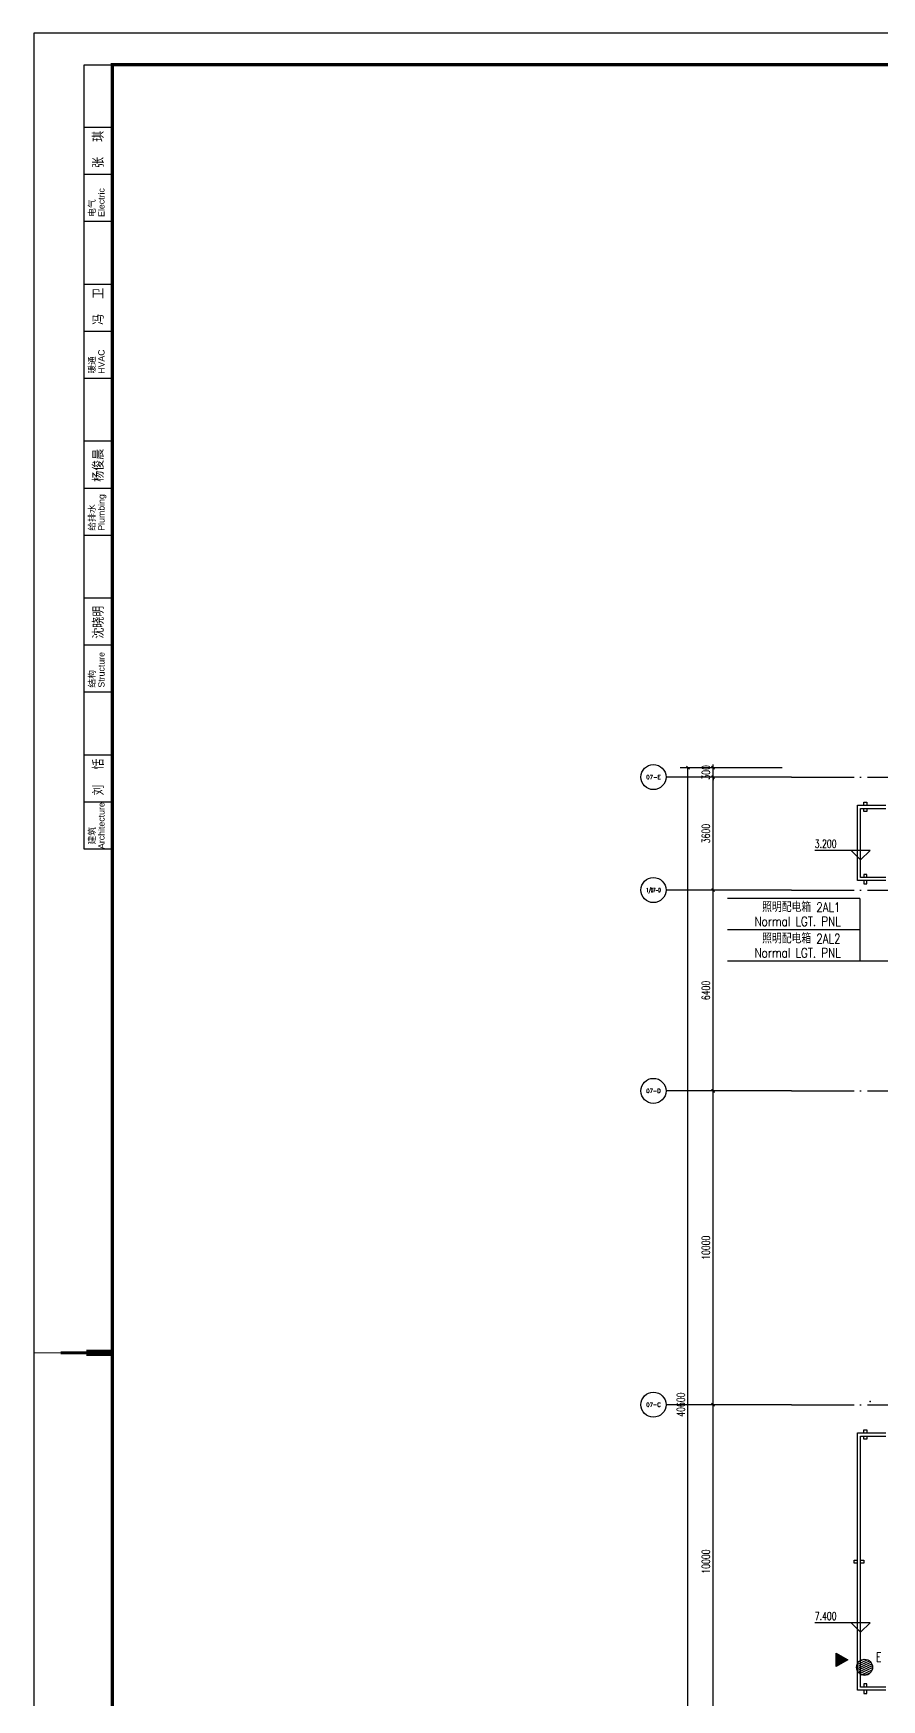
# Model space of a CAD drawing. Extents: x -621157 to 1764546, y -106808 to 741893.
# Drawn here: x 343465 to 370495, y 110600 to 163701 of the extents above; entities that cross this region are included whole.
import ezdxf
from ezdxf.enums import TextEntityAlignment as Align

# ---------------------------------------------------------------- set-up
doc = ezdxf.new("R2010")
doc.units = 0
doc.header["$LTSCALE"] = 1000
doc.header["$MEASUREMENT"] = 0
doc.linetypes.add('XREF-A-101-平面图_t3$0$DOTE', pattern=[2.42, 2, -0.2, 0.02, -0.2])
for name, color, linetype in [('0-底图', 7, 'Continuous'), ('A0-Verital$0$TK-WHITE', 7, 'Continuous'), ('AXIS_TEXT', 7, 'Continuous'), ('SIG_TEXT', 2, 'Continuous'), ('XREF-A-101-平面图_t3$0$A-DIM_ELEV', 8, 'Continuous'), ('XREF-A-101-平面图_t3$0$A-DIM_LEAD', 3, 'Continuous'), ('XREF-A-101-平面图_t3$0$A-DOTE', 8, 'Continuous'), ('XREF-A-101-平面图_t3$0$A-ROOF', 8, 'Continuous'), ('XREF-A-101-平面图_t3$0$A-电动高窗', 161, 'Continuous'), ('XREF-A-101-平面图_t3$0$AXIS', 8, 'Continuous'), ('XREF-A-101-平面图_t3$0$PUB_HATCH', 8, 'Continuous'), ('XREF-A-101-平面图_t3$0$PUB_TEXT', 8, 'Continuous'), ('设备容量', 6, 'Continuous')]:
    doc.layers.add(name, color=color, linetype=linetype)
doc.styles.add('A0-Verital$0$TK-HZ', font='romans.shx', dxfattribs={"bigfont": 'hztxt.shx'})
doc.styles.add('A0-Verital$0$TK_Arial', font='arial.ttf')
doc.styles.add('A0-Verital$0$TK_宋体', font='STZHONGS.TTF')
doc.styles.add('COMPLEX', font='COMPLEX')
doc.styles.add('DIM_FONT', font='ROMANS', dxfattribs={"width": 0.8, "bigfont": 'HZDXC'})
doc.styles.add('XREF-A-101-平面图_t3$0$_TCH_DIM', font='SIMPLEX', dxfattribs={"bigfont": 'GBCBIG'})
doc.styles.add('XREF-A-101-平面图_t3$0$A-AXIS-LABEL', font='COMPLEX', dxfattribs={"bigfont": 'GBCBIG'})
doc.styles.add('XREF-A-101-平面图_t3$0$A-DIM_T3', font='SIMPLEX', dxfattribs={"width": 0.705882, "bigfont": 'GBCBIG'})
doc.styles.add('XREF-A-101-平面图_t3$0$A-STANDARD', font='SIMPLEX', dxfattribs={"bigfont": 'GBCBIG'})
doc.dimstyles.new('XREF-A-101-平面图_t3$0$A-DIM-100', dxfattribs={"dimscale": 100, "dimtxt": 2.55, "dimasz": 1, "dimexe": 2.5, "dimexo": 3, "dimgap": 1, "dimtad": 1, "dimdec": 0, "dimzin": 0, "dimdsep": 46, "dimtxsty": 'XREF-A-101-平面图_t3$0$A-DIM_T3', "dimblk": 'XREF-A-101-平面图_t3$0$_ArchTick', "dimcen": 0.09, "dimclrt": 7, "dimazin": 2, "dimtfac": 1, "dimtdec": 0, "dimtix": 1, "dimtmove": 2, "dimatfit": 3, "dimfxl": 0, "dimtolj": 1, "dimtzin": 0, "dimarcsym": 0})

# ---------------------------------------------------------------- blocks, each defined once
blk = doc.blocks.new('XREF-A-101-平面图_t3$0$_ArchTick')
at = {"color": 0, "linetype": 'ByBlock', "const_width": 0.4}
blk.add_lwpolyline([(-0.5, -0.5), (0.5, 0.5)], dxfattribs=at)
blk = doc.blocks.new('*D25427')
at = {"layer": 'Defpoints', "color": 0}
for p in [(-5800, 20000), (-3300, 20000), (-3300, 10000)]:
    blk.add_point(p, dxfattribs=at)
at = {"layer": 'XREF-A-101-平面图_t3$0$AXIS', "color": 0, "lineweight": -2}
for p, q in [((-3600, 20000), (-6050, 20000)), ((-5800, 10000), (-5800, 20000)), ((-3600, 10000), (-6050, 10000))]:
    blk.add_line(p, q, dxfattribs=at)
at = {"layer": 'XREF-A-101-平面图_t3$0$AXIS', "color": 0, "linetype": 'ByBlock', "lineweight": -2, "xscale": 100, "yscale": 100, "zscale": 100}
for p, rotation in [((-5800, 20000), 90), ((-5800, 10000), 270)]:
    blk.add_blockref('XREF-A-101-平面图_t3$0$_ArchTick', p, dxfattribs=dict(at, rotation=rotation))
at = {"layer": 'XREF-A-101-平面图_t3$0$AXIS', "color": 7, "insert": (-6028, 15000), "char_height": 255, "attachment_point": 5, "rotation": 90, "style": 'XREF-A-101-平面图_t3$0$A-DIM_T3'}
blk.add_mtext('\\A1;10000', dxfattribs=at)
blk = doc.blocks.new('*D25428')
at = {"layer": 'Defpoints', "color": 0}
for p in [(-5800, 30000), (-3300, 30000), (-3300, 20000)]:
    blk.add_point(p, dxfattribs=at)
at = {"layer": 'XREF-A-101-平面图_t3$0$AXIS', "color": 0, "lineweight": -2}
for p, q in [((-3600, 30000), (-6050, 30000)), ((-5800, 20000), (-5800, 30000)), ((-3600, 20000), (-6050, 20000))]:
    blk.add_line(p, q, dxfattribs=at)
at = {"layer": 'XREF-A-101-平面图_t3$0$AXIS', "color": 0, "linetype": 'ByBlock', "lineweight": -2, "xscale": 100, "yscale": 100, "zscale": 100}
for p, rotation in [((-5800, 30000), 90), ((-5800, 20000), 270)]:
    blk.add_blockref('XREF-A-101-平面图_t3$0$_ArchTick', p, dxfattribs=dict(at, rotation=rotation))
at = {"layer": 'XREF-A-101-平面图_t3$0$AXIS', "color": 7, "insert": (-6028, 25000), "char_height": 255, "attachment_point": 5, "rotation": 90, "style": 'XREF-A-101-平面图_t3$0$A-DIM_T3'}
blk.add_mtext('\\A1;10000', dxfattribs=at)
blk = doc.blocks.new('*D25429')
at = {"layer": 'Defpoints', "color": 0}
for p in [(-5800, 36400), (-3300, 36400), (-3300, 30000)]:
    blk.add_point(p, dxfattribs=at)
at = {"layer": 'XREF-A-101-平面图_t3$0$AXIS', "color": 0, "lineweight": -2}
for p, q in [((-3600, 36400), (-6050, 36400)), ((-5800, 30000), (-5800, 36400)), ((-3600, 30000), (-6050, 30000))]:
    blk.add_line(p, q, dxfattribs=at)
at = {"layer": 'XREF-A-101-平面图_t3$0$AXIS', "color": 0, "linetype": 'ByBlock', "lineweight": -2, "xscale": 100, "yscale": 100, "zscale": 100}
for p, rotation in [((-5800, 36400), 90), ((-5800, 30000), 270)]:
    blk.add_blockref('XREF-A-101-平面图_t3$0$_ArchTick', p, dxfattribs=dict(at, rotation=rotation))
at = {"layer": 'XREF-A-101-平面图_t3$0$AXIS', "color": 7, "insert": (-6028, 33200), "char_height": 255, "attachment_point": 5, "rotation": 90, "style": 'XREF-A-101-平面图_t3$0$A-DIM_T3'}
blk.add_mtext('\\A1;6400', dxfattribs=at)
blk = doc.blocks.new('*D25430')
at = {"layer": 'Defpoints', "color": 0}
for p in [(-5800, 40000), (-3300, 40000), (-3300, 36400)]:
    blk.add_point(p, dxfattribs=at)
at = {"layer": 'XREF-A-101-平面图_t3$0$AXIS', "color": 0, "lineweight": -2}
for p, q in [((-3600, 40000), (-6050, 40000)), ((-5800, 36400), (-5800, 40000)), ((-3600, 36400), (-6050, 36400))]:
    blk.add_line(p, q, dxfattribs=at)
at = {"layer": 'XREF-A-101-平面图_t3$0$AXIS', "color": 0, "linetype": 'ByBlock', "lineweight": -2, "xscale": 100, "yscale": 100, "zscale": 100}
for p, rotation in [((-5800, 40000), 90), ((-5800, 36400), 270)]:
    blk.add_blockref('XREF-A-101-平面图_t3$0$_ArchTick', p, dxfattribs=dict(at, rotation=rotation))
at = {"layer": 'XREF-A-101-平面图_t3$0$AXIS', "color": 7, "insert": (-6028, 38200), "char_height": 255, "attachment_point": 5, "rotation": 90, "style": 'XREF-A-101-平面图_t3$0$A-DIM_T3'}
blk.add_mtext('\\A1;3600', dxfattribs=at)
blk = doc.blocks.new('*D25431')
at = {"layer": 'Defpoints', "color": 0}
for p in [(-5800, 40300), (-3300, 40300), (-3300, 40000)]:
    blk.add_point(p, dxfattribs=at)
at = {"layer": 'XREF-A-101-平面图_t3$0$AXIS', "color": 0, "lineweight": -2}
for p, q in [((-5800, 40300), (-5800, 40400)), ((-3600, 40300), (-6050, 40300)), ((-3600, 40000), (-6050, 40000)), ((-5800, 40000), (-5800, 40300)), ((-5800, 40000), (-5800, 39900))]:
    blk.add_line(p, q, dxfattribs=at)
at = {"layer": 'XREF-A-101-平面图_t3$0$AXIS', "color": 0, "linetype": 'ByBlock', "lineweight": -2, "xscale": 100, "yscale": 100, "zscale": 100}
for p, rotation in [((-5800, 40300), 270), ((-5800, 40000), 90)]:
    blk.add_blockref('XREF-A-101-平面图_t3$0$_ArchTick', p, dxfattribs=dict(at, rotation=rotation))
at = {"layer": 'XREF-A-101-平面图_t3$0$AXIS', "color": 7, "insert": (-6028, 40150), "char_height": 255, "attachment_point": 5, "rotation": 90, "style": 'XREF-A-101-平面图_t3$0$A-DIM_T3'}
blk.add_mtext('\\A1;300', dxfattribs=at)
blk = doc.blocks.new('_AXISO')
blk.add_circle((0, 0), 0.5)
at = {"layer": 'AXIS_TEXT', "style": 'COMPLEX'}
blk.add_attdef('A', text='', height=0.56, dxfattribs=at).set_placement((-0.25, -0.28), (0.25, -0.28), align=Align.FIT)
blk = doc.blocks.new('*D25433')
at = {"layer": 'Defpoints', "color": 0}
for p in [(-6600, 40300), (-3300, 40300), (-3300, -300)]:
    blk.add_point(p, dxfattribs=at)
at = {"layer": 'XREF-A-101-平面图_t3$0$AXIS', "color": 0, "lineweight": -2}
for p, q in [((-3600, 40300), (-6850, 40300)), ((-6600, -300), (-6600, 40300)), ((-3600, -300), (-6850, -300))]:
    blk.add_line(p, q, dxfattribs=at)
at = {"layer": 'XREF-A-101-平面图_t3$0$AXIS', "color": 0, "linetype": 'ByBlock', "lineweight": -2, "xscale": 100, "yscale": 100, "zscale": 100}
for p, rotation in [((-6600, 40300), 90), ((-6600, -300), 270)]:
    blk.add_blockref('XREF-A-101-平面图_t3$0$_ArchTick', p, dxfattribs=dict(at, rotation=rotation))
at = {"layer": 'XREF-A-101-平面图_t3$0$AXIS', "color": 7, "insert": (-6828, 20000), "char_height": 255, "attachment_point": 5, "rotation": 90, "style": 'XREF-A-101-平面图_t3$0$A-DIM_T3'}
blk.add_mtext('\\A1;40600', dxfattribs=at)
blk = doc.blocks.new('XREF-A-101-平面图_t3$0$bz1')
at = {"layer": 'XREF-A-101-平面图_t3$0$PUB_HATCH'}
h = blk.add_hatch(color=1, dxfattribs=at)
h.dxf.hatch_style = 1
h.paths.add_polyline_path([(4866032, -641203), (4865818, -641573), (4866245, -641573)])
at = {"layer": 'XREF-A-101-平面图_t3$0$PUB_TEXT', "color": 1}
blk.add_lwpolyline([(4866032, -641203), (4865818, -641573), (4866245, -641573)], close=True, dxfattribs=at)
blk = doc.blocks.new('XREF-A-101-平面图_t3$0$G$C34B60025')
at = {"xscale": -1, "rotation": 270}
blk.add_blockref('XREF-A-101-平面图_t3$0$bz1', (639594, -4894060), dxfattribs=at)
blk = doc.blocks.new('XREF-A-101-平面图_t3$0$G$C9E80631F')
at = {"layer": 'XREF-A-101-平面图_t3$0$A-DIM_LEAD', "color": 7, "style": 'XREF-A-101-平面图_t3$0$_TCH_DIM', "width": 0.705882}
blk.add_text('E', height=298, dxfattribs=at).set_placement((177, -143))
blk = doc.blocks.new('A0-Verital$0$A$C53BD7355')
at = {"layer": 'A0-Verital$0$TK-WHITE'}
for points, const_width in [([(-29800, 42050), (-27300, 42050)], 35), ([(-27300, 42050), (-28950, 42050)], 100), ([(-27300, 42050), (-28125, 42050)], 200)]:
    blk.add_lwpolyline(points, dxfattribs=dict(at, const_width=const_width))
blk = doc.blocks.new('A0-Verital$0$TK-LeftTop-Sign')
at = {"layer": 'A0-Verital$0$TK-WHITE'}
for p, q in [((-900, -25000), (-900, 0)), ((-900, 0), (0, 0)), ((0, -2000), (-900, -2000)), ((0, -3500), (-900, -3500)), ((0, -5000), (-900, -5000)), ((0, -7000), (-900, -7000)), ((0, -8500), (-900, -8500)), ((0, -10000), (-900, -10000)), ((0, -12000), (-900, -12000)), ((0, -13500), (-900, -13500)), ((0, -15000), (-900, -15000)), ((0, -17000), (-900, -17000)), ((0, -18500), (-900, -18500)), ((0, -20000), (-900, -20000)), ((0, -22000), (-900, -22000)), ((0, -23500), (-900, -23500)), ((0, -25000), (-900, -25000))]:
    blk.add_line(p, q, dxfattribs=at)
for s, style, p in [('Electric', 'A0-Verital$0$TK_Arial', (-250, -4850)), ('电气', 'A0-Verital$0$TK_宋体', (-550, -4850)), ('暖通', 'A0-Verital$0$TK_宋体', (-550, -9850)), ('HVAC', 'A0-Verital$0$TK_Arial', (-250, -9850)), ('Plumbing', 'A0-Verital$0$TK_Arial', (-250, -14850)), ('给排水', 'A0-Verital$0$TK_宋体', (-550, -14850)), ('Structure', 'A0-Verital$0$TK_Arial', (-250, -19850)), ('结构', 'A0-Verital$0$TK_宋体', (-550, -19850)), ('Architecture', 'A0-Verital$0$TK_Arial', (-250, -24993)), ('建筑', 'A0-Verital$0$TK_宋体', (-550, -24850))]:
    blk.add_text(s, height=200, rotation=90, dxfattribs=dict(at, style=style)).set_placement(p)
at = {"layer": 'A0-Verital$0$TK-WHITE', "style": 'A0-Verital$0$TK-HZ'}
for tag, p in [('ELECTRIC', (-271, -3290)), ('HVAC', (-271, -8290)), ('PLUMBING', (-271, -13290)), ('STRUCTURE', (-271, -18290)), ('ARCHITECTURE', (-271, -23290))]:
    blk.add_attdef(tag, p, '', height=350, rotation=90, dxfattribs=at)
blk = doc.blocks.new('A0-Verital')
blk.add_lwpolyline([(118900, 84100), (0, 84100), (0, 0), (118900, 0)], close=True)
at = {"const_width": 100}
blk.add_lwpolyline([(2500, 83100), (117900, 83100), (117900, 1000), (2500, 1000)], close=True, dxfattribs=at)
blk.add_blockref('A0-Verital$0$A$C53BD7355', (29800, 0))
blk.add_blockref('A0-Verital$0$TK-LeftTop-Sign', (2500, 83100)).add_auto_attribs({'ELECTRIC': '张  琪', 'HVAC': '冯  卫', 'PLUMBING': '杨俊晨', 'STRUCTURE': '沈晓明', 'ARCHITECTURE': '刘  恬'})
blk = doc.blocks.new('XREF-A-101-平面图_t3$0$轴网(2)')
at = {"layer": 'XREF-A-101-平面图_t3$0$A-DOTE', "linetype": 'XREF-A-101-平面图_t3$0$DOTE'}
for p, q in [((-3300, 40000), (69800, 40000)), ((-3300, 36400), (10380.6, 36400)), ((-3300, 30000), (69800, 30000)), ((-3300, 20000), (69800, 20000))]:
    blk.add_line(p, q, dxfattribs=at)
at = {"layer": 'XREF-A-101-平面图_t3$0$AXIS'}
for p, q in [((-3300, 40000), (-7300, 40000)), ((-3300, 36400), (-7300, 36400)), ((-3300, 30000), (-7300, 30000)), ((-3300, 20000), (-7300, 20000))]:
    blk.add_line(p, q, dxfattribs=at)
ref = blk.add_blockref('_AXISO', (-7700, 40000), dxfattribs=dict(at, xscale=800, yscale=800, zscale=800))
ref.add_attrib('A', '07-E', dxfattribs={"color": 7, "height": 124.79, "style": 'XREF-A-101-平面图_t3$0$A-AXIS-LABEL', "width": 0.95122}).set_placement((-7931.7, 39937.6), (-7468.3, 39937.6), align=Align.FIT)
ref = blk.add_blockref('_AXISO', (-7700, 36400), dxfattribs=dict(at, xscale=800, yscale=800, zscale=800))
ref.add_attrib('A', '1/07-D', dxfattribs={"color": 7, "height": 128.68, "style": 'XREF-A-101-平面图_t3$0$A-AXIS-LABEL', "width": 0.628906}).set_placement((-7931.2, 36335.7), (-7468.8, 36335.7), align=Align.FIT)
ref = blk.add_blockref('_AXISO', (-7700, 30000), dxfattribs=dict(at, xscale=800, yscale=800, zscale=800))
ref.add_attrib('A', '07-D', dxfattribs={"color": 7, "height": 123.31, "style": 'XREF-A-101-平面图_t3$0$A-AXIS-LABEL', "width": 0.951807}).set_placement((-7931.9, 29938.3), (-7468.1, 29938.3), align=Align.FIT)
ref = blk.add_blockref('_AXISO', (-7700, 20000), dxfattribs=dict(at, xscale=800, yscale=800, zscale=800))
ref.add_attrib('A', '07-C', dxfattribs={"color": 7, "height": 126.3, "style": 'XREF-A-101-平面图_t3$0$A-AXIS-LABEL', "width": 0.950617}).set_placement((-7931.5, 19936.9), (-7468.5, 19936.9), align=Align.FIT)
for p1, p2, distance, picture, middle in [((-3300, -300), (-3300, 40300), 3300, '*D25433', (-6827.5, 20000)), ((-3300, 40000), (-3300, 40300), 2500, '*D25431', (-6027.5, 40150)), ((-3300, 36400), (-3300, 40000), 2500, '*D25430', (-6027.5, 38200)), ((-3300, 30000), (-3300, 36400), 2500, '*D25429', (-6027.5, 33200)), ((-3300, 20000), (-3300, 30000), 2500, '*D25428', (-6027.5, 25000)), ((-3300, 10000), (-3300, 20000), 2500, '*D25427', (-6027.5, 15000))]:
    dim = blk.add_aligned_dim(p1=p1, p2=p2, distance=distance, dimstyle='XREF-A-101-平面图_t3$0$A-DIM-100', dxfattribs=at)
    dim.commit()
    dim.dimension.update_dxf_attribs({"geometry": picture, "text_midpoint": middle})
blk = doc.blocks.new('XREF-A-101-平面图_t3')
at = {"layer": 'XREF-A-101-平面图_t3$0$A-电动高窗'}
h = blk.add_hatch(dxfattribs=at)
h.set_pattern_fill('ANSI31', color=256, scale=37.5, angle=340, style=0)
h.set_pattern_definition([(25, (214663.83, 1073179.54), (-25.1589934, 53.9536354), [])])
edge = h.paths.add_edge_path()
edge.add_arc((199027, 111632), 256, -340, 20, ccw=False)
at = {"layer": 'XREF-A-101-平面图_t3$0$A-DIM_ELEV'}
for p, q in [((199200, 137658), (197440, 137658)), ((198900, 137358), (198600, 137658)), ((198900, 137358), (199200, 137658)), ((199200, 113048), (197440, 113048)), ((198900, 112748), (198600, 113048)), ((198900, 112748), (199200, 113048))]:
    blk.add_line(p, q, dxfattribs=at)
at = {"layer": 'XREF-A-101-平面图_t3$0$A-ROOF'}
for points in [[(199000, 139100), (199000, 139200), (199100, 139200), (199100, 139100)], [(199700, 136700), (198800, 136700), (198800, 139100), (199700, 139100)], [(199700, 136800), (198900, 136800), (198900, 139000), (199700, 139000)], [(199100, 139000), (199100, 138900), (199000, 138900), (199000, 139000)], [(199100, 136800), (199100, 136900), (199000, 136900), (199000, 136800)], [(199000, 136700), (199000, 136600), (199100, 136600), (199100, 136700)], [(199700, 110900), (198800, 110900), (198800, 119100), (199700, 119100)], [(199700, 111000), (198900, 111000), (198900, 119000), (199700, 119000)], [(199000, 119100), (199000, 119200), (199100, 119200), (199100, 119100)], [(199100, 119000), (199100, 118900), (199000, 118900), (199000, 119000)], [(198800, 114950), (198700, 114950), (198700, 115050), (198800, 115050)], [(198900, 115050), (199000, 115050), (199000, 114950), (198900, 114950)], [(199100, 111000), (199100, 111100), (199000, 111100), (199000, 111000)], [(199000, 110900), (199000, 110800), (199100, 110800), (199100, 110900)]]:
    blk.add_lwpolyline(points, dxfattribs=at)
at = {"layer": 'XREF-A-101-平面图_t3$0$A-电动高窗'}
blk.add_circle((199027, 111632), 256, dxfattribs=at)
for name, p in [('XREF-A-101-平面图_t3$0$G$C34B60025', (200100, 139900)), ('XREF-A-101-平面图_t3$0$G$C9E80631F', (199215, 111950))]:
    blk.add_blockref(name, p)
at = {"layer": 'XREF-A-101-平面图_t3$0$A-DOTE'}
blk.add_blockref('XREF-A-101-平面图_t3$0$轴网(2)', (200000, 100000), dxfattribs=at)
at = {"layer": 'XREF-A-101-平面图_t3$0$A-DIM_ELEV', "color": 7, "style": 'XREF-A-101-平面图_t3$0$A-STANDARD', "width": 0.705882}
for s, p in [('3.200', (197440, 137748)), ('7.400', (197440, 113138))]:
    blk.add_text(s, height=255, dxfattribs=at).set_placement(p)

msp = doc.modelspace()

# ---------------------------------------------------------------- block references
at = {"layer": '0-底图'}
msp.add_blockref('XREF-A-101-平面图_t3', (170924, 0), dxfattribs=at)

# ---------------------------------------------------------------- next in the draw order: linework, layer by layer
at = {"layer": 'SIG_TEXT', "color": 2}
for points in [[(369804, 136134), (365579, 136134)], [(369804, 136134), (369804, 135134)], [(369804, 135134), (365579, 135134)], [(369804, 135134), (369804, 134134)], [(369804, 134134), (365579, 134134)], [(376394, 134134), (369804, 134134)]]:
    msp.add_lwpolyline(points, dxfattribs=at)
at = {"layer": '设备容量'}
msp.add_point((370133, 120100), dxfattribs=at)

# ---------------------------------------------------------------- next in the draw order: block references
msp.add_blockref('A0-Verital', (343483, 79601))

# ---------------------------------------------------------------- next in the draw order: texts
at = {"layer": 'SIG_TEXT', "color": 2, "style": 'DIM_FONT', "width": 0.8}
for s, p in [('照明配电箱 2AL1', (369184, 135702)), ('Normal LGT. PNL', (369191, 135251)), ('照明配电箱 2AL2', (369184, 134702)), ('Normal LGT. PNL', (369191, 134251))]:
    msp.add_text(s, height=300, dxfattribs=at).set_placement(p, align=Align.RIGHT)

doc.saveas('drawing.dxf')
